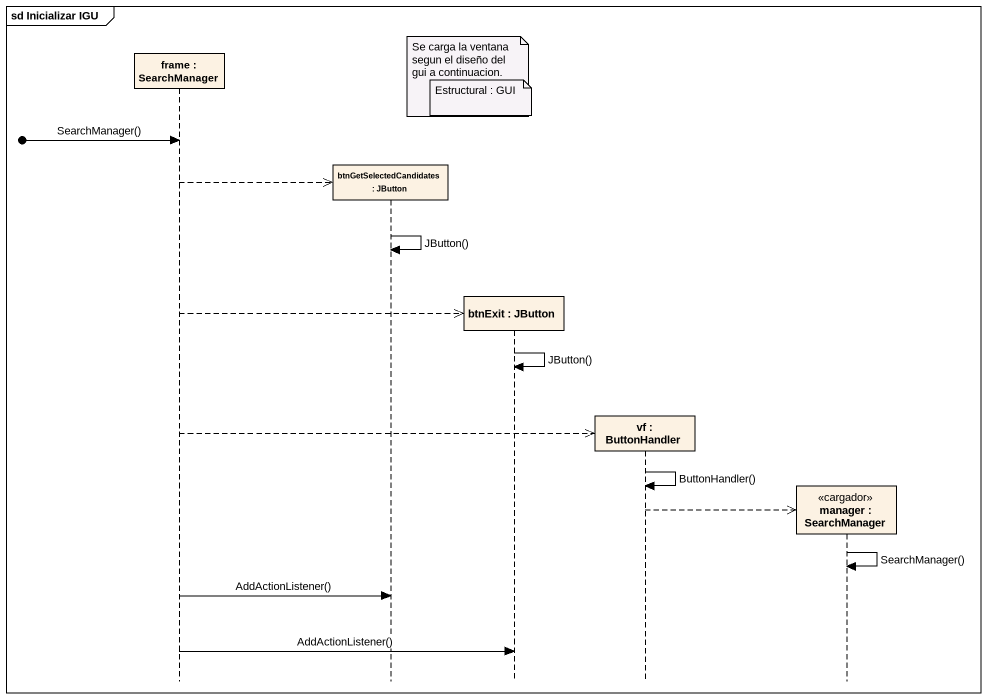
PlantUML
@startuml
mainframe sd Inicializar IGU
hide footbox
participant "frame : SearchManager" as frame_
participant "btnGetSelectedCandidates : JButton" as btnGetSelectedCandidates
participant "btnExit : JButton" as btnExit
participant "vf : ButtonHandler" as vf
participant "manager : SearchManager" as manager <<cargador>>

note over btnExit : Se carga la ventana segun el diseño del gui a continuacion.
note over btnExit : Estructural : GUI
[o-> frame_ : SearchManager()
frame_ -->> btnGetSelectedCandidates **
btnGetSelectedCandidates -> btnGetSelectedCandidates : JButton()
frame_ -->> btnExit **
btnExit -> btnExit : JButton()
frame_ -->> vf **
vf -> vf : ButtonHandler()
vf -->> manager **
manager -> manager : SearchManager()
frame_ -> btnGetSelectedCandidates : AddActionListener()
frame_ -> btnExit : AddActionListener()
@enduml
